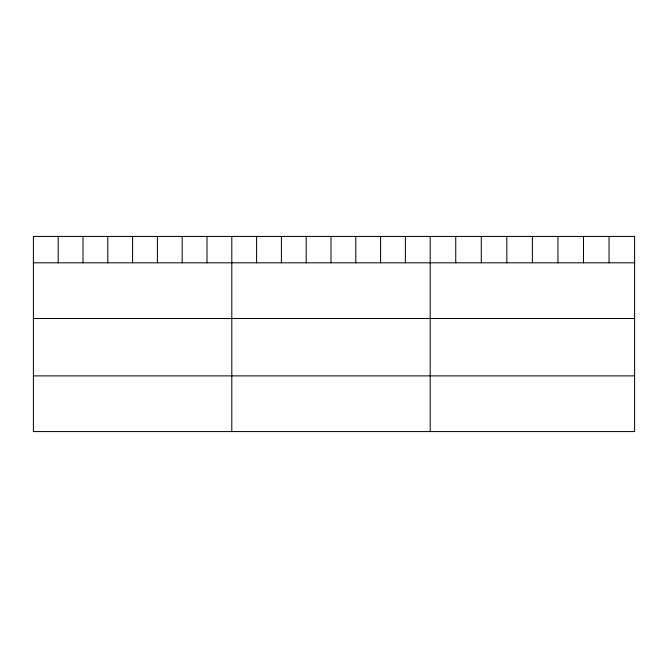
<?xml version="1.0" encoding="UTF-8"?>
<svg xmlns="http://www.w3.org/2000/svg" width="668" height="668" viewBox="0 0 668 668"><rect width="100%" height="100%" fill="white"/><g stroke="black" fill="none" stroke-linecap="round" stroke-linejoin="round"><path stroke-width="1" d="M634.6 262.808L634.6 431.57L33.4 431.57L33.4 236.43L634.6 236.43L634.6 262.808L33.4 262.808M33.4 318.502L634.6 318.502M33.4 375.884L634.6 375.884M609.049 236.43L609.049 262.808M583.498 236.43L583.498 262.808M557.947 236.43L557.947 262.808M532.396 236.43L532.396 262.808M506.845 236.43L506.845 262.808M481.294 236.43L481.294 262.808M455.743 236.43L455.743 262.808M430.192 236.43L430.192 431.57M405.392 236.43L405.392 262.808M380.593 236.43L380.593 262.808M355.793 236.43L355.793 262.808M330.994 236.43L330.994 262.808M306.195 236.43L306.195 262.808M281.395 236.43L281.395 262.808M256.596 236.43L256.596 262.808M231.796 236.43L231.796 431.57M206.996 236.43L206.996 262.808M182.197 236.43L182.197 262.808M157.397 236.43L157.397 262.808M132.598 236.43L132.598 262.808M107.798 236.43L107.798 262.808M82.999 236.43L82.999 262.808M58.2 236.43L58.2 262.808"/></g></svg>
